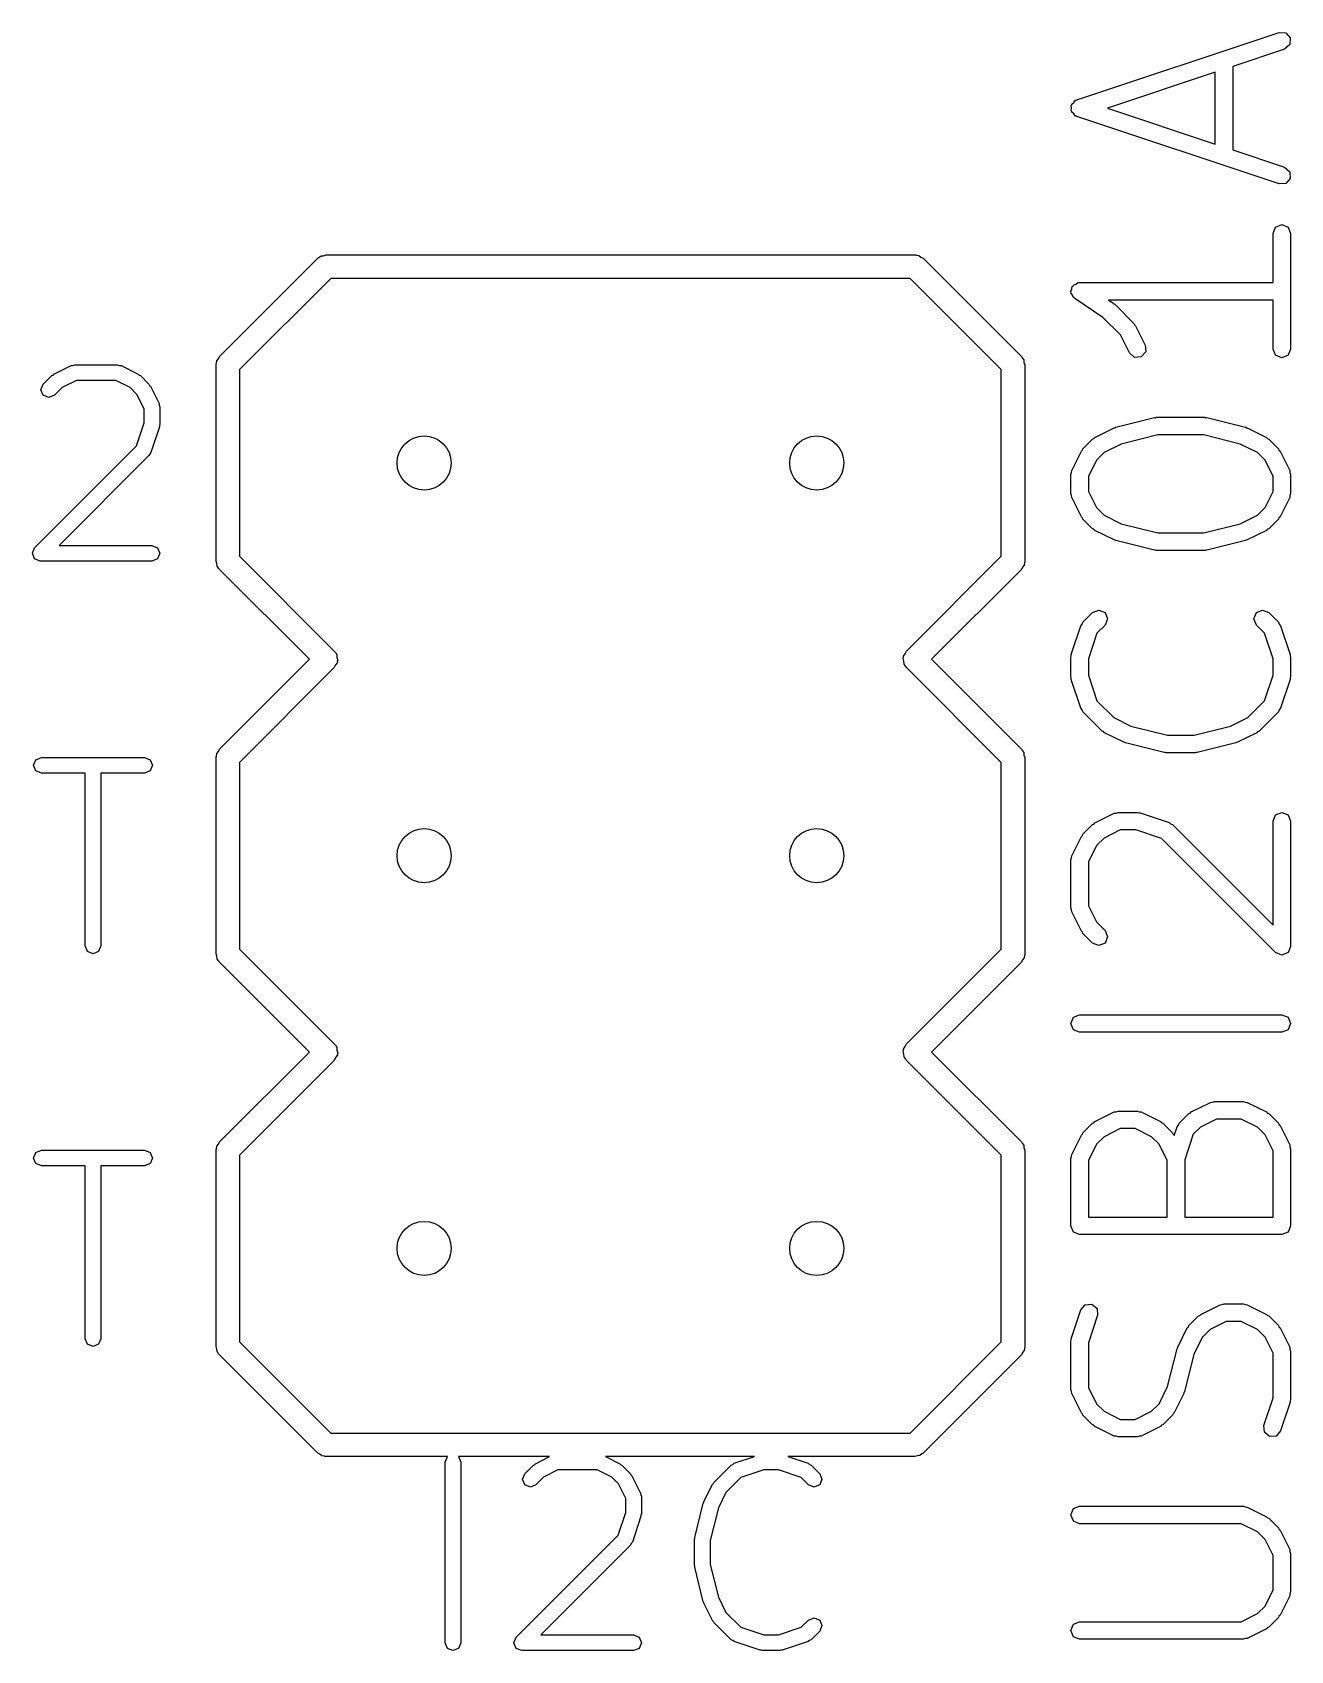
# Model space of a CAD drawing. Extents: x 5.27 to 6.42, y -4.94 to -3.36.
# Drawn here: x 6.0967 to 6.4172, y -4.0677 to -3.6556 of the extents above; entities that cross this region are included whole.
import ezdxf

# ---------------------------------------------------------------- set-up
doc = ezdxf.new("R2010")
doc.units = 0
doc.header["$MEASUREMENT"] = 0
doc.layers.add('BLACK', color=7, linetype='CONTINUOUS')

msp = doc.modelspace()

# ---------------------------------------------------------------- linework, layer by layer
at = {"layer": 'BLACK', "linetype": 'CONTINUOUS'}
for p, q in [((6.36273, -3.67278), (6.41425, -3.65561)), ((6.41425, -3.65561), (6.41596, -3.65573)), ((6.41697, -3.65874), (6.41567, -3.65986)), ((6.41596, -3.65573), (6.41709, -3.65703)), ((6.41709, -3.65703), (6.41697, -3.65874)), ((6.41567, -3.65986), (6.40248, -3.66426)), ((6.398, -3.66575), (6.37053, -3.67491)), ((6.398, -3.68407), (6.398, -3.66575)), ((6.40248, -3.66426), (6.40248, -3.68556)), ((6.36132, -3.6742), (6.36143, -3.67407)), ((6.36137, -3.67491), (6.36132, -3.6742)), ((6.36132, -3.67562), (6.36137, -3.67491)), ((6.36143, -3.67407), (6.36144, -3.67391)), ((6.36144, -3.67391), (6.36197, -3.67344)), ((6.36197, -3.67344), (6.36244, -3.67291)), ((6.36244, -3.67291), (6.36261, -3.67289)), ((6.36261, -3.67289), (6.36273, -3.67278)), ((6.37053, -3.67491), (6.398, -3.68407)), ((6.36143, -3.67574), (6.36132, -3.67562)), ((6.36144, -3.67591), (6.36143, -3.67574)), ((6.36197, -3.67638), (6.36144, -3.67591)), ((6.36244, -3.67691), (6.36197, -3.67638)), ((6.36261, -3.67692), (6.36244, -3.67691)), ((6.36273, -3.67703), (6.36261, -3.67692)), ((6.41425, -3.69421), (6.36273, -3.67703)), ((6.40248, -3.68556), (6.41567, -3.68996)), ((6.41567, -3.68996), (6.41697, -3.69108)), ((6.41697, -3.69108), (6.41709, -3.69279)), ((6.41596, -3.69409), (6.41425, -3.69421)), ((6.41709, -3.69279), (6.41596, -3.69409)), ((6.41272, -3.7068), (6.41338, -3.70522)), ((6.41272, -3.71928), (6.41272, -3.7068)), ((6.41338, -3.70522), (6.41496, -3.70456)), ((6.41496, -3.70456), (6.41655, -3.70522)), ((6.41655, -3.70522), (6.4172, -3.7068)), ((6.4172, -3.7068), (6.4172, -3.73624)), ((6.1697, -3.71291), (6.17023, -3.71253)), ((6.17023, -3.71253), (6.17088, -3.71247)), ((6.17088, -3.71247), (6.1715, -3.71225)), ((6.1715, -3.71225), (6.3215, -3.71225)), ((6.3215, -3.71225), (6.32168, -3.71228)), ((6.32168, -3.71228), (6.32176, -3.71226)), ((6.32176, -3.71226), (6.32188, -3.71232)), ((6.32188, -3.71232), (6.32253, -3.71243)), ((6.32253, -3.71243), (6.32303, -3.71285)), ((6.14438, -3.73813), (6.16938, -3.71313)), ((6.16938, -3.71313), (6.16953, -3.71302)), ((6.16953, -3.71302), (6.16957, -3.71295)), ((6.16957, -3.71295), (6.1697, -3.71291)), ((6.32303, -3.71285), (6.32362, -3.71313)), ((6.32362, -3.71313), (6.34862, -3.73813)), ((6.17274, -3.71825), (6.1495, -3.74149)), ((6.32026, -3.71825), (6.17274, -3.71825)), ((6.3435, -3.74149), (6.32026, -3.71825)), ((6.36145, -3.72092), (6.36158, -3.72028)), ((6.36158, -3.72028), (6.36177, -3.72015)), ((6.36177, -3.72015), (6.36186, -3.71994)), ((6.36186, -3.71994), (6.36246, -3.71969)), ((6.36246, -3.71969), (6.363, -3.71933)), ((6.363, -3.71933), (6.36323, -3.71937)), ((6.36323, -3.71937), (6.36344, -3.71928)), ((6.36344, -3.71928), (6.41272, -3.71928)), ((6.3612, -3.72152), (6.36145, -3.72092)), ((6.36129, -3.72174), (6.3612, -3.72152)), ((6.36125, -3.72196), (6.36129, -3.72174)), ((6.36161, -3.7225), (6.36125, -3.72196)), ((6.36186, -3.72311), (6.36161, -3.7225)), ((6.36207, -3.72319), (6.36186, -3.72311)), ((6.3622, -3.72339), (6.36207, -3.72319)), ((6.36937, -3.72817), (6.3622, -3.72339)), ((6.41272, -3.72376), (6.37084, -3.72376)), ((6.37084, -3.72376), (6.37204, -3.72457)), ((6.37204, -3.72457), (6.37217, -3.72476)), ((6.37217, -3.72476), (6.37239, -3.72485)), ((6.37239, -3.72485), (6.37729, -3.72975)), ((6.41272, -3.73624), (6.41272, -3.72376)), ((6.37387, -3.73266), (6.36937, -3.72817)), ((6.37616, -3.73724), (6.37387, -3.73266)), ((6.37729, -3.72975), (6.37743, -3.73009)), ((6.37743, -3.73009), (6.37771, -3.73033)), ((6.37771, -3.73033), (6.38017, -3.73524)), ((6.37745, -3.73837), (6.37616, -3.73724)), ((6.38029, -3.73695), (6.37916, -3.73825)), ((6.38017, -3.73524), (6.38029, -3.73695)), ((6.41338, -3.73783), (6.41272, -3.73624)), ((6.4172, -3.73624), (6.41655, -3.73783)), ((6.10219, -3.74263), (6.10657, -3.74044)), ((6.10657, -3.74044), (6.10704, -3.74041)), ((6.10704, -3.74041), (6.10747, -3.74023)), ((6.10747, -3.74023), (6.11842, -3.74023)), ((6.11842, -3.74023), (6.11885, -3.74041)), ((6.11885, -3.74041), (6.11932, -3.74044)), ((6.11932, -3.74044), (6.1237, -3.74263)), ((6.1435, -3.74025), (6.14353, -3.74007)), ((6.1435, -3.79025), (6.1435, -3.74025)), ((6.14351, -3.73999), (6.14357, -3.73987)), ((6.14353, -3.74007), (6.14351, -3.73999)), ((6.14357, -3.73987), (6.14368, -3.73922)), ((6.14368, -3.73922), (6.1441, -3.73872)), ((6.1441, -3.73872), (6.14438, -3.73813)), ((6.34862, -3.73813), (6.34873, -3.73828)), ((6.34873, -3.73828), (6.3488, -3.73832)), ((6.3488, -3.73832), (6.34884, -3.73845)), ((6.34884, -3.73845), (6.34922, -3.73898)), ((6.34922, -3.73898), (6.34928, -3.73963)), ((6.34928, -3.73963), (6.3495, -3.74025)), ((6.3495, -3.74025), (6.3495, -3.79025)), ((6.37916, -3.73825), (6.37745, -3.73837)), ((6.41496, -3.73848), (6.41338, -3.73783)), ((6.41655, -3.73783), (6.41496, -3.73848)), ((6.0989, -3.74661), (6.09948, -3.7452)), ((6.09948, -3.7452), (6.10167, -3.74301)), ((6.10167, -3.74301), (6.10198, -3.74288)), ((6.10198, -3.74288), (6.10219, -3.74263)), ((6.10794, -3.74423), (6.10427, -3.74607)), ((6.11795, -3.74423), (6.10794, -3.74423)), ((6.12162, -3.74607), (6.11795, -3.74423)), ((6.1237, -3.74263), (6.12391, -3.74288)), ((6.12391, -3.74288), (6.12422, -3.74301)), ((6.12422, -3.74301), (6.12641, -3.7452)), ((6.12641, -3.7452), (6.12653, -3.7455)), ((6.12653, -3.7455), (6.12678, -3.74572)), ((6.1495, -3.74149), (6.1495, -3.78901)), ((6.3435, -3.78901), (6.3435, -3.74149)), ((6.09948, -3.74803), (6.0989, -3.74661)), ((6.1009, -3.74861), (6.09948, -3.74803)), ((6.10231, -3.74803), (6.1009, -3.74861)), ((6.10427, -3.74607), (6.10231, -3.74803)), ((6.12335, -3.7478), (6.12162, -3.74607)), ((6.12518, -3.75147), (6.12335, -3.7478)), ((6.12678, -3.74572), (6.12897, -3.7501)), ((6.12518, -3.75505), (6.12518, -3.75147)), ((6.12897, -3.7501), (6.12901, -3.75056)), ((6.12901, -3.75056), (6.12918, -3.75099)), ((6.12918, -3.75099), (6.12918, -3.75538)), ((6.37271, -3.75615), (6.38253, -3.7537)), ((6.38253, -3.7537), (6.38281, -3.75374)), ((6.38281, -3.75374), (6.38307, -3.75363)), ((6.38307, -3.75363), (6.39534, -3.75363)), ((6.39534, -3.75363), (6.3956, -3.75374)), ((6.3956, -3.75374), (6.39588, -3.7537)), ((6.39588, -3.7537), (6.40569, -3.75615)), ((6.12324, -3.76087), (6.12518, -3.75505)), ((6.12908, -3.75601), (6.12689, -3.76258)), ((6.12918, -3.75538), (6.12906, -3.75568)), ((6.12906, -3.75568), (6.12908, -3.75601)), ((6.36735, -3.75877), (6.37225, -3.75632)), ((6.37225, -3.75632), (6.37251, -3.7563)), ((6.37251, -3.7563), (6.37271, -3.75615)), ((6.40569, -3.75615), (6.4059, -3.7563)), ((6.4059, -3.7563), (6.40615, -3.75632)), ((6.40615, -3.75632), (6.41106, -3.75877)), ((6.09729, -3.78682), (6.12324, -3.76087)), ((6.36389, -3.76223), (6.36417, -3.76199)), ((6.36417, -3.76199), (6.36431, -3.76165)), ((6.36431, -3.76165), (6.36676, -3.75919)), ((6.36676, -3.75919), (6.36711, -3.75905)), ((6.36711, -3.75905), (6.36735, -3.75877)), ((6.37404, -3.76044), (6.36968, -3.76262)), ((6.38334, -3.75811), (6.37404, -3.76044)), ((6.39506, -3.75811), (6.38334, -3.75811)), ((6.40437, -3.76044), (6.39506, -3.75811)), ((6.40873, -3.76262), (6.40437, -3.76044)), ((6.41106, -3.75877), (6.4113, -3.75905)), ((6.4113, -3.75905), (6.41164, -3.75919)), ((6.41164, -3.75919), (6.41409, -3.76165)), ((6.41409, -3.76165), (6.41423, -3.76199)), ((6.41423, -3.76199), (6.41451, -3.76223)), ((6.12641, -3.76336), (6.10354, -3.78623)), ((6.12659, -3.76293), (6.12641, -3.76336)), ((6.12689, -3.76258), (6.12659, -3.76293)), ((6.36144, -3.76713), (6.36389, -3.76223)), ((6.36774, -3.76456), (6.36568, -3.76866)), ((6.36968, -3.76262), (6.36774, -3.76456)), ((6.41067, -3.76456), (6.40873, -3.76262)), ((6.41272, -3.76866), (6.41067, -3.76456)), ((6.41451, -3.76223), (6.41697, -3.76713)), ((6.3612, -3.76814), (6.3614, -3.76765)), ((6.3612, -3.77304), (6.3612, -3.76814)), ((6.3614, -3.76765), (6.36144, -3.76713)), ((6.36568, -3.76866), (6.36568, -3.77251)), ((6.41272, -3.77251), (6.41272, -3.76866)), ((6.41697, -3.76713), (6.417, -3.76765)), ((6.417, -3.76765), (6.4172, -3.76814)), ((6.4172, -3.76814), (6.4172, -3.77304)), ((6.3614, -3.77352), (6.3612, -3.77304)), ((6.36144, -3.77404), (6.3614, -3.77352)), ((6.36389, -3.77895), (6.36144, -3.77404)), ((6.36568, -3.77251), (6.36774, -3.77662)), ((6.41067, -3.77662), (6.41272, -3.77251)), ((6.41697, -3.77404), (6.41451, -3.77895)), ((6.417, -3.77352), (6.41697, -3.77404)), ((6.4172, -3.77304), (6.417, -3.77352)), ((6.36774, -3.77662), (6.36968, -3.77856)), ((6.40873, -3.77856), (6.41067, -3.77662)), ((6.36417, -3.77919), (6.36389, -3.77895)), ((6.36431, -3.77953), (6.36417, -3.77919)), ((6.36676, -3.78199), (6.36431, -3.77953)), ((6.36711, -3.78213), (6.36676, -3.78199)), ((6.36735, -3.78241), (6.36711, -3.78213)), ((6.37225, -3.78486), (6.36735, -3.78241)), ((6.36968, -3.77856), (6.37404, -3.78074)), ((6.37404, -3.78074), (6.38334, -3.78307)), ((6.39506, -3.78307), (6.40437, -3.78074)), ((6.40437, -3.78074), (6.40873, -3.77856)), ((6.41106, -3.78241), (6.40615, -3.78486)), ((6.4113, -3.78213), (6.41106, -3.78241)), ((6.41164, -3.78199), (6.4113, -3.78213)), ((6.41409, -3.77953), (6.41164, -3.78199)), ((6.41423, -3.77919), (6.41409, -3.77953)), ((6.41451, -3.77895), (6.41423, -3.77919)), ((6.10354, -3.78623), (6.12718, -3.78623)), ((6.12718, -3.78623), (6.1286, -3.78682)), ((6.37251, -3.78488), (6.37225, -3.78486)), ((6.37271, -3.78503), (6.37251, -3.78488)), ((6.38253, -3.78748), (6.37271, -3.78503)), ((6.38334, -3.78307), (6.39506, -3.78307)), ((6.40569, -3.78503), (6.39588, -3.78748)), ((6.4059, -3.78488), (6.40569, -3.78503)), ((6.40615, -3.78486), (6.4059, -3.78488)), ((6.09671, -3.78823), (6.09729, -3.78682)), ((6.09729, -3.78965), (6.09671, -3.78823)), ((6.09729, -3.78682), (6.09729, -3.78682)), ((6.09871, -3.79023), (6.09729, -3.78965)), ((6.12718, -3.79023), (6.09871, -3.79023)), ((6.1286, -3.78965), (6.12718, -3.79023)), ((6.1286, -3.78682), (6.12918, -3.78823)), ((6.12918, -3.78823), (6.1286, -3.78965)), ((6.14372, -3.79087), (6.1435, -3.79025)), ((6.1495, -3.78901), (6.17362, -3.81313)), ((6.31938, -3.81313), (6.3435, -3.78901)), ((6.34943, -3.79063), (6.34932, -3.79128)), ((6.34949, -3.79051), (6.34943, -3.79063)), ((6.3495, -3.79025), (6.34947, -3.79043)), ((6.34947, -3.79043), (6.34949, -3.79051)), ((6.38281, -3.78744), (6.38253, -3.78748)), ((6.38307, -3.78755), (6.38281, -3.78744)), ((6.39534, -3.78755), (6.38307, -3.78755)), ((6.3956, -3.78744), (6.39534, -3.78755)), ((6.39588, -3.78748), (6.3956, -3.78744)), ((6.14378, -3.79152), (6.14372, -3.79087)), ((6.14416, -3.79205), (6.14378, -3.79152)), ((6.1442, -3.79218), (6.14416, -3.79205)), ((6.14427, -3.79222), (6.1442, -3.79218)), ((6.14438, -3.79237), (6.14427, -3.79222)), ((6.16726, -3.81525), (6.14438, -3.79237)), ((6.34862, -3.79237), (6.32574, -3.81525)), ((6.3489, -3.79178), (6.34862, -3.79237)), ((6.34932, -3.79128), (6.3489, -3.79178)), ((6.36676, -3.80335), (6.36835, -3.8027)), ((6.36835, -3.8027), (6.36993, -3.80335)), ((6.40847, -3.80335), (6.41006, -3.8027)), ((6.41006, -3.8027), (6.41164, -3.80335)), ((6.36132, -3.81404), (6.36377, -3.80668)), ((6.36377, -3.80668), (6.36411, -3.80629)), ((6.36411, -3.80629), (6.36431, -3.80581)), ((6.36431, -3.80581), (6.36676, -3.80335)), ((6.36993, -3.80652), (6.36785, -3.8086)), ((6.36993, -3.80335), (6.37059, -3.80494)), ((6.37059, -3.80494), (6.36993, -3.80652)), ((6.40782, -3.80494), (6.40847, -3.80335)), ((6.40847, -3.80652), (6.40782, -3.80494)), ((6.41055, -3.8086), (6.40847, -3.80652)), ((6.41164, -3.80335), (6.41409, -3.80581)), ((6.41409, -3.80581), (6.41429, -3.80629)), ((6.41429, -3.80629), (6.41463, -3.80668)), ((6.41463, -3.80668), (6.41709, -3.81404)), ((6.36785, -3.8086), (6.36568, -3.81511)), ((6.41272, -3.81511), (6.41055, -3.8086)), ((6.14438, -3.83813), (6.16726, -3.81525)), ((6.17362, -3.81313), (6.17385, -3.81345)), ((6.17385, -3.81345), (6.17396, -3.81353)), ((6.17396, -3.81353), (6.17399, -3.81366)), ((6.17399, -3.81366), (6.17422, -3.81398)), ((6.17422, -3.81398), (6.17429, -3.81476)), ((6.17429, -3.81476), (6.17449, -3.81551)), ((6.17449, -3.81551), (6.17437, -3.81576)), ((6.31851, -3.81499), (6.31863, -3.81474)), ((6.31871, -3.81574), (6.31851, -3.81499)), ((6.3186, -3.81447), (6.31905, -3.81384)), ((6.31863, -3.81474), (6.3186, -3.81447)), ((6.31905, -3.81384), (6.31938, -3.81313)), ((6.32574, -3.81525), (6.34862, -3.83813)), ((6.3612, -3.81475), (6.36134, -3.81441)), ((6.3612, -3.81966), (6.3612, -3.81475)), ((6.36134, -3.81441), (6.36132, -3.81404)), ((6.36568, -3.81511), (6.36568, -3.81929)), ((6.41272, -3.81929), (6.41272, -3.81511)), ((6.41709, -3.81404), (6.41706, -3.81441)), ((6.41706, -3.81441), (6.4172, -3.81475)), ((6.4172, -3.81475), (6.4172, -3.81966)), ((6.17362, -3.81737), (6.1495, -3.84149)), ((6.17395, -3.81666), (6.17362, -3.81737)), ((6.1744, -3.81603), (6.17395, -3.81666)), ((6.17437, -3.81576), (6.1744, -3.81603)), ((6.31878, -3.81652), (6.31871, -3.81574)), ((6.31901, -3.81684), (6.31878, -3.81652)), ((6.31904, -3.81697), (6.31901, -3.81684)), ((6.31915, -3.81705), (6.31904, -3.81697)), ((6.31938, -3.81737), (6.31915, -3.81705)), ((6.3435, -3.84149), (6.31938, -3.81737)), ((6.36134, -3.82), (6.3612, -3.81966)), ((6.36568, -3.81929), (6.36785, -3.82581)), ((6.41055, -3.82581), (6.41272, -3.81929)), ((6.4172, -3.81966), (6.41706, -3.82)), ((6.36132, -3.82036), (6.36134, -3.82)), ((6.36377, -3.82772), (6.36132, -3.82036)), ((6.41709, -3.82036), (6.41463, -3.82772)), ((6.41706, -3.82), (6.41709, -3.82036)), ((6.36411, -3.82812), (6.36377, -3.82772)), ((6.36785, -3.82581), (6.37213, -3.83008)), ((6.40627, -3.83008), (6.41055, -3.82581)), ((6.41463, -3.82772), (6.41429, -3.82812)), ((6.36431, -3.8286), (6.36411, -3.82812)), ((6.36922, -3.83351), (6.36431, -3.8286)), ((6.37213, -3.83008), (6.37649, -3.83226)), ((6.40191, -3.83226), (6.40627, -3.83008)), ((6.41409, -3.8286), (6.40919, -3.83351)), ((6.41429, -3.82812), (6.41409, -3.8286)), ((6.36956, -3.83365), (6.36922, -3.83351)), ((6.3698, -3.83393), (6.36956, -3.83365)), ((6.37471, -3.83638), (6.3698, -3.83393)), ((6.37649, -3.83226), (6.3858, -3.83459)), ((6.3858, -3.83459), (6.39261, -3.83459)), ((6.39261, -3.83459), (6.40191, -3.83226)), ((6.4086, -3.83393), (6.4037, -3.83638)), ((6.40885, -3.83365), (6.4086, -3.83393)), ((6.40919, -3.83351), (6.40885, -3.83365)), ((6.09761, -3.84082), (6.09903, -3.84023)), ((6.09903, -3.84023), (6.12531, -3.84023)), ((6.12531, -3.84023), (6.12673, -3.84082)), ((6.1435, -3.84025), (6.14353, -3.84007)), ((6.1435, -3.89025), (6.1435, -3.84025)), ((6.14351, -3.83999), (6.14357, -3.83987)), ((6.14353, -3.84007), (6.14351, -3.83999)), ((6.14357, -3.83987), (6.14368, -3.83922)), ((6.14368, -3.83922), (6.1441, -3.83872)), ((6.1441, -3.83872), (6.14438, -3.83813)), ((6.34862, -3.83813), (6.34873, -3.83828)), ((6.34873, -3.83828), (6.3488, -3.83832)), ((6.3488, -3.83832), (6.34884, -3.83845)), ((6.34884, -3.83845), (6.34922, -3.83898)), ((6.34922, -3.83898), (6.34928, -3.83963)), ((6.34928, -3.83963), (6.3495, -3.84025)), ((6.3495, -3.84025), (6.3495, -3.89025)), ((6.37496, -3.8364), (6.37471, -3.83638)), ((6.37517, -3.83655), (6.37496, -3.8364)), ((6.38498, -3.839), (6.37517, -3.83655)), ((6.38526, -3.83896), (6.38498, -3.839)), ((6.38552, -3.83907), (6.38526, -3.83896)), ((6.39288, -3.83907), (6.38552, -3.83907)), ((6.39314, -3.83896), (6.39288, -3.83907)), ((6.39343, -3.839), (6.39314, -3.83896)), ((6.40324, -3.83655), (6.39343, -3.839)), ((6.40344, -3.8364), (6.40324, -3.83655)), ((6.4037, -3.83638), (6.40344, -3.8364)), ((6.09703, -3.84223), (6.09761, -3.84082)), ((6.09761, -3.84365), (6.09703, -3.84223)), ((6.09903, -3.84423), (6.09761, -3.84365)), ((6.11017, -3.84423), (6.09903, -3.84423)), ((6.11017, -3.88823), (6.11017, -3.84423)), ((6.12531, -3.84423), (6.11417, -3.84423)), ((6.11417, -3.84423), (6.11417, -3.88823)), ((6.12673, -3.84365), (6.12531, -3.84423)), ((6.12673, -3.84082), (6.12731, -3.84223)), ((6.12731, -3.84223), (6.12673, -3.84365)), ((6.1495, -3.84149), (6.1495, -3.88901)), ((6.3435, -3.88901), (6.3435, -3.84149)), ((6.36735, -3.85691), (6.37225, -3.85445)), ((6.37225, -3.85445), (6.37277, -3.85442)), ((6.37277, -3.85442), (6.37326, -3.85422)), ((6.37326, -3.85422), (6.37816, -3.85422)), ((6.37816, -3.85422), (6.3785, -3.85436)), ((6.3785, -3.85436), (6.37887, -3.85433)), ((6.37887, -3.85433), (6.38623, -3.85678)), ((6.38623, -3.85678), (6.38662, -3.85713)), ((6.41272, -3.85646), (6.41338, -3.85487)), ((6.41272, -3.88294), (6.41272, -3.85646)), ((6.41338, -3.85487), (6.41496, -3.85422)), ((6.41496, -3.85422), (6.41655, -3.85487)), ((6.41655, -3.85487), (6.4172, -3.85646)), ((6.4172, -3.85646), (6.4172, -3.88835)), ((6.36144, -3.86527), (6.36389, -3.86036)), ((6.36389, -3.86036), (6.36417, -3.86012)), ((6.36417, -3.86012), (6.36431, -3.85978)), ((6.36431, -3.85978), (6.36676, -3.85733)), ((6.36676, -3.85733), (6.36711, -3.85718)), ((6.36711, -3.85718), (6.36735, -3.85691)), ((6.36968, -3.86075), (6.36774, -3.86269)), ((6.37378, -3.8587), (6.36968, -3.86075)), ((6.3778, -3.8587), (6.37378, -3.8587)), ((6.38431, -3.86087), (6.3778, -3.8587)), ((6.41338, -3.88993), (6.38431, -3.86087)), ((6.38662, -3.85713), (6.38711, -3.85733)), ((6.38711, -3.85733), (6.41272, -3.88294)), ((6.36774, -3.86269), (6.36568, -3.8668)), ((6.3612, -3.86627), (6.3614, -3.86579)), ((6.3612, -3.87854), (6.3612, -3.86627)), ((6.3614, -3.86579), (6.36144, -3.86527)), ((6.36568, -3.8668), (6.36568, -3.87801)), ((6.3614, -3.87902), (6.3612, -3.87854)), ((6.36144, -3.87954), (6.3614, -3.87902)), ((6.36389, -3.88444), (6.36144, -3.87954)), ((6.36568, -3.87801), (6.36774, -3.88212)), ((6.36417, -3.88469), (6.36389, -3.88444)), ((6.36431, -3.88503), (6.36417, -3.88469)), ((6.36676, -3.88748), (6.36431, -3.88503)), ((6.36774, -3.88212), (6.36993, -3.88431)), ((6.36993, -3.88431), (6.37059, -3.8859)), ((6.11076, -3.88965), (6.11017, -3.88823)), ((6.11217, -3.89023), (6.11076, -3.88965)), ((6.11359, -3.88965), (6.11217, -3.89023)), ((6.11417, -3.88823), (6.11359, -3.88965)), ((6.1495, -3.88901), (6.17362, -3.91313)), ((6.31938, -3.91313), (6.3435, -3.88901)), ((6.36835, -3.88814), (6.36676, -3.88748)), ((6.36993, -3.88748), (6.36835, -3.88814)), ((6.37059, -3.8859), (6.36993, -3.88748)), ((6.4172, -3.88835), (6.41655, -3.88993)), ((6.4172, -3.88835), (6.4172, -3.88835)), ((6.14372, -3.89087), (6.1435, -3.89025)), ((6.14378, -3.89152), (6.14372, -3.89087)), ((6.14416, -3.89205), (6.14378, -3.89152)), ((6.1442, -3.89218), (6.14416, -3.89205)), ((6.14427, -3.89222), (6.1442, -3.89218)), ((6.14438, -3.89237), (6.14427, -3.89222)), ((6.16726, -3.91525), (6.14438, -3.89237)), ((6.34862, -3.89237), (6.32574, -3.91525)), ((6.3489, -3.89178), (6.34862, -3.89237)), ((6.34932, -3.89128), (6.3489, -3.89178)), ((6.34943, -3.89063), (6.34932, -3.89128)), ((6.34949, -3.89051), (6.34943, -3.89063)), ((6.3495, -3.89025), (6.34947, -3.89043)), ((6.34947, -3.89043), (6.34949, -3.89051)), ((6.41496, -3.89059), (6.41338, -3.88993)), ((6.41655, -3.88993), (6.41496, -3.89059)), ((6.36186, -3.90639), (6.36344, -3.90574)), ((6.36344, -3.90574), (6.41496, -3.90574)), ((6.41496, -3.90574), (6.41655, -3.90639)), ((6.3612, -3.90798), (6.36186, -3.90639)), ((6.36186, -3.90956), (6.3612, -3.90798)), ((6.36344, -3.91022), (6.36186, -3.90956)), ((6.41496, -3.91022), (6.36344, -3.91022)), ((6.41655, -3.90956), (6.41496, -3.91022)), ((6.41655, -3.90639), (6.4172, -3.90798)), ((6.4172, -3.90798), (6.41655, -3.90956)), ((6.17362, -3.91313), (6.17385, -3.91345)), ((6.17385, -3.91345), (6.17396, -3.91353)), ((6.17396, -3.91353), (6.17399, -3.91366)), ((6.17399, -3.91366), (6.17422, -3.91398)), ((6.17422, -3.91398), (6.17429, -3.91476)), ((6.3186, -3.91447), (6.31905, -3.91384)), ((6.31863, -3.91474), (6.3186, -3.91447)), ((6.31905, -3.91384), (6.31938, -3.91313)), ((6.14438, -3.93813), (6.16726, -3.91525)), ((6.17362, -3.91737), (6.1495, -3.94149)), ((6.17395, -3.91666), (6.17362, -3.91737)), ((6.1744, -3.91603), (6.17395, -3.91666)), ((6.17429, -3.91476), (6.17449, -3.91551)), ((6.17449, -3.91551), (6.17437, -3.91576)), ((6.17437, -3.91576), (6.1744, -3.91603)), ((6.31851, -3.91499), (6.31863, -3.91474)), ((6.31871, -3.91574), (6.31851, -3.91499)), ((6.31878, -3.91652), (6.31871, -3.91574)), ((6.31901, -3.91684), (6.31878, -3.91652)), ((6.31904, -3.91697), (6.31901, -3.91684)), ((6.31915, -3.91705), (6.31904, -3.91697)), ((6.31938, -3.91737), (6.31915, -3.91705)), ((6.3435, -3.94149), (6.31938, -3.91737)), ((6.32574, -3.91525), (6.34862, -3.93813)), ((6.36735, -3.93296), (6.37225, -3.93051)), ((6.37225, -3.93051), (6.37277, -3.93047)), ((6.37277, -3.93047), (6.37326, -3.93027)), ((6.37326, -3.93027), (6.37816, -3.93027)), ((6.37816, -3.93027), (6.37864, -3.93047)), ((6.37864, -3.93047), (6.37916, -3.93051)), ((6.37916, -3.93051), (6.38407, -3.93296)), ((6.38884, -3.93338), (6.3913, -3.93093)), ((6.3913, -3.93093), (6.39164, -3.93078)), ((6.39164, -3.93078), (6.39188, -3.93051)), ((6.39188, -3.93051), (6.39679, -3.92805)), ((6.39679, -3.92805), (6.39731, -3.92802)), ((6.39731, -3.92802), (6.39779, -3.92782)), ((6.39779, -3.92782), (6.40515, -3.92782)), ((6.40515, -3.92782), (6.40563, -3.92802)), ((6.40563, -3.92802), (6.40615, -3.92805)), ((6.40615, -3.92805), (6.41106, -3.93051)), ((6.41106, -3.93051), (6.4113, -3.93078)), ((6.4113, -3.93078), (6.41164, -3.93093)), ((6.41164, -3.93093), (6.41409, -3.93338)), ((6.36431, -3.93583), (6.36676, -3.93338)), ((6.36676, -3.93338), (6.36711, -3.93324)), ((6.36711, -3.93324), (6.36735, -3.93296)), ((6.37378, -3.93475), (6.36968, -3.9368)), ((6.37763, -3.93475), (6.37378, -3.93475)), ((6.38174, -3.9368), (6.37763, -3.93475)), ((6.38407, -3.93296), (6.38431, -3.93324)), ((6.38431, -3.93324), (6.38465, -3.93338)), ((6.38465, -3.93338), (6.38711, -3.93583)), ((6.38756, -3.93648), (6.3883, -3.93425)), ((6.3883, -3.93425), (6.38865, -3.93386)), ((6.38865, -3.93386), (6.38884, -3.93338)), ((6.39421, -3.93435), (6.39239, -3.93617)), ((6.39832, -3.9323), (6.39421, -3.93435)), ((6.40462, -3.9323), (6.39832, -3.9323)), ((6.40873, -3.93435), (6.40462, -3.9323)), ((6.41067, -3.93629), (6.40873, -3.93435)), ((6.41409, -3.93338), (6.41423, -3.93372)), ((6.41423, -3.93372), (6.41451, -3.93396)), ((6.41451, -3.93396), (6.41697, -3.93887)), ((6.14368, -3.93922), (6.1441, -3.93872)), ((6.1441, -3.93872), (6.14438, -3.93813)), ((6.34862, -3.93813), (6.34873, -3.93828)), ((6.34873, -3.93828), (6.3488, -3.93832)), ((6.3488, -3.93832), (6.34884, -3.93845)), ((6.34884, -3.93845), (6.34922, -3.93898)), ((6.34922, -3.93898), (6.34928, -3.93963)), ((6.36144, -3.94132), (6.36389, -3.93641)), ((6.36389, -3.93641), (6.36417, -3.93617)), ((6.36417, -3.93617), (6.36431, -3.93583)), ((6.36774, -3.93874), (6.36568, -3.94285)), ((6.36968, -3.9368), (6.36774, -3.93874)), ((6.38368, -3.93874), (6.38174, -3.9368)), ((6.38574, -3.94285), (6.38368, -3.93874)), ((6.38711, -3.93583), (6.38725, -3.93617)), ((6.38725, -3.93617), (6.38753, -3.93641)), ((6.38753, -3.93641), (6.38756, -3.93648)), ((6.39239, -3.93617), (6.39022, -3.94269)), ((6.41272, -3.9404), (6.41067, -3.93629)), ((6.41697, -3.93887), (6.417, -3.93939)), ((6.09703, -3.94223), (6.09761, -3.94082)), ((6.09761, -3.94365), (6.09703, -3.94223)), ((6.09761, -3.94082), (6.09903, -3.94023)), ((6.09903, -3.94023), (6.12531, -3.94023)), ((6.12531, -3.94023), (6.12673, -3.94082)), ((6.12673, -3.94082), (6.12731, -3.94223)), ((6.12731, -3.94223), (6.12673, -3.94365)), ((6.1435, -3.94025), (6.14353, -3.94007)), ((6.1435, -3.99025), (6.1435, -3.94025)), ((6.14351, -3.93999), (6.14357, -3.93987)), ((6.14353, -3.94007), (6.14351, -3.93999)), ((6.14357, -3.93987), (6.14368, -3.93922)), ((6.1495, -3.94149), (6.1495, -3.98901)), ((6.3435, -3.98901), (6.3435, -3.94149)), ((6.34928, -3.93963), (6.3495, -3.94025)), ((6.3495, -3.94025), (6.3495, -3.99025)), ((6.3612, -3.94232), (6.3614, -3.94184)), ((6.3612, -3.9595), (6.3612, -3.94232)), ((6.3614, -3.94184), (6.36144, -3.94132)), ((6.36568, -3.94285), (6.36568, -3.95726)), ((6.38574, -3.95726), (6.38574, -3.94285)), ((6.39022, -3.94269), (6.39022, -3.95726)), ((6.41272, -3.95726), (6.41272, -3.9404)), ((6.417, -3.93939), (6.4172, -3.93987)), ((6.4172, -3.93987), (6.4172, -3.9595)), ((6.09903, -3.94423), (6.09761, -3.94365)), ((6.11017, -3.94423), (6.09903, -3.94423)), ((6.11017, -3.98823), (6.11017, -3.94423)), ((6.12531, -3.94423), (6.11417, -3.94423)), ((6.11417, -3.94423), (6.11417, -3.98823)), ((6.12673, -3.94365), (6.12531, -3.94423)), ((6.36186, -3.96108), (6.3612, -3.9595)), ((6.36568, -3.95726), (6.38574, -3.95726)), ((6.39022, -3.95726), (6.41272, -3.95726)), ((6.4172, -3.9595), (6.41655, -3.96108)), ((6.36344, -3.96174), (6.36186, -3.96108)), ((6.38798, -3.96174), (6.36344, -3.96174)), ((6.41496, -3.96174), (6.38798, -3.96174)), ((6.41655, -3.96108), (6.41496, -3.96174)), ((6.36377, -3.98087), (6.36489, -3.97957)), ((6.36489, -3.97957), (6.3666, -3.97945)), ((6.3666, -3.97945), (6.3679, -3.98057)), ((6.39433, -3.98203), (6.39924, -3.97957)), ((6.39924, -3.97957), (6.39976, -3.97954)), ((6.39976, -3.97954), (6.40024, -3.97934)), ((6.40024, -3.97934), (6.40515, -3.97934)), ((6.40515, -3.97934), (6.40563, -3.97954)), ((6.40563, -3.97954), (6.40615, -3.97957)), ((6.40615, -3.97957), (6.41106, -3.98203)), ((6.36132, -3.98823), (6.36377, -3.98087)), ((6.36802, -3.98228), (6.36568, -3.9893)), ((6.3679, -3.98057), (6.36802, -3.98228)), ((6.3913, -3.9849), (6.39375, -3.98245)), ((6.39375, -3.98245), (6.39409, -3.9823)), ((6.39409, -3.9823), (6.39433, -3.98203)), ((6.40077, -3.98382), (6.39666, -3.98587)), ((6.40462, -3.98382), (6.40077, -3.98382)), ((6.40873, -3.98587), (6.40462, -3.98382)), ((6.41106, -3.98203), (6.4113, -3.9823)), ((6.4113, -3.9823), (6.41164, -3.98245)), ((6.41164, -3.98245), (6.41409, -3.9849)), ((6.11076, -3.98965), (6.11017, -3.98823)), ((6.11417, -3.98823), (6.11359, -3.98965)), ((6.3612, -3.98894), (6.36134, -3.9886)), ((6.36134, -3.9886), (6.36132, -3.98823)), ((6.38843, -3.99039), (6.39088, -3.98548)), ((6.39088, -3.98548), (6.39116, -3.98524)), ((6.39116, -3.98524), (6.3913, -3.9849)), ((6.39472, -3.98781), (6.39254, -3.99217)), ((6.39666, -3.98587), (6.39472, -3.98781)), ((6.41067, -3.98781), (6.40873, -3.98587)), ((6.41272, -3.99192), (6.41067, -3.98781)), ((6.41409, -3.9849), (6.41423, -3.98524)), ((6.41423, -3.98524), (6.41451, -3.98548)), ((6.41451, -3.98548), (6.41697, -3.99039)), ((6.11217, -3.99023), (6.11076, -3.98965)), ((6.11359, -3.98965), (6.11217, -3.99023)), ((6.14372, -3.99087), (6.1435, -3.99025)), ((6.14378, -3.99152), (6.14372, -3.99087)), ((6.14416, -3.99205), (6.14378, -3.99152)), ((6.1442, -3.99218), (6.14416, -3.99205)), ((6.14427, -3.99222), (6.1442, -3.99218)), ((6.14438, -3.99237), (6.14427, -3.99222)), ((6.16938, -4.01737), (6.14438, -3.99237)), ((6.1495, -3.98901), (6.17274, -4.01225)), ((6.32026, -4.01225), (6.3435, -3.98901)), ((6.34862, -3.99237), (6.32362, -4.01737)), ((6.3489, -3.99178), (6.34862, -3.99237)), ((6.34932, -3.99128), (6.3489, -3.99178)), ((6.34943, -3.99063), (6.34932, -3.99128)), ((6.34949, -3.99051), (6.34943, -3.99063)), ((6.3495, -3.99025), (6.34947, -3.99043)), ((6.34947, -3.99043), (6.34949, -3.99051)), ((6.3612, -4.0012), (6.3612, -3.98894)), ((6.36568, -3.9893), (6.36568, -4.00067)), ((6.38586, -4.00042), (6.38826, -3.99085)), ((6.38826, -3.99085), (6.38841, -3.99064)), ((6.38841, -3.99064), (6.38843, -3.99039)), ((6.39254, -3.99217), (6.39015, -4.00175)), ((6.41272, -4.00329), (6.41272, -3.99192)), ((6.41697, -3.99039), (6.417, -3.99091)), ((6.417, -3.99091), (6.4172, -3.99139)), ((6.4172, -3.99139), (6.4172, -4.00366)), ((6.36568, -4.00067), (6.36774, -4.00478)), ((6.38368, -4.00478), (6.38586, -4.00042)), ((6.3614, -4.00168), (6.3612, -4.0012)), ((6.36144, -4.0022), (6.3614, -4.00168)), ((6.36389, -4.00711), (6.36144, -4.0022)), ((6.36774, -4.00478), (6.36968, -4.00672)), ((6.38174, -4.00672), (6.38368, -4.00478)), ((6.38998, -4.0022), (6.38753, -4.00711)), ((6.39, -4.00195), (6.38998, -4.0022)), ((6.39015, -4.00175), (6.39, -4.00195)), ((6.41038, -4.01031), (6.41272, -4.00329)), ((6.41709, -4.00436), (6.41463, -4.01172)), ((6.4172, -4.00366), (6.41706, -4.004)), ((6.41706, -4.004), (6.41709, -4.00436)), ((6.36417, -4.00735), (6.36389, -4.00711)), ((6.36431, -4.00769), (6.36417, -4.00735)), ((6.36676, -4.01015), (6.36431, -4.00769)), ((6.36968, -4.00672), (6.37378, -4.00878)), ((6.37378, -4.00878), (6.37763, -4.00878)), ((6.37763, -4.00878), (6.38174, -4.00672)), ((6.38711, -4.00769), (6.38465, -4.01015)), ((6.38725, -4.00735), (6.38711, -4.00769)), ((6.38753, -4.00711), (6.38725, -4.00735)), ((6.17274, -4.01225), (6.32026, -4.01225)), ((6.36711, -4.01029), (6.36676, -4.01015)), ((6.36735, -4.01057), (6.36711, -4.01029)), ((6.37225, -4.01302), (6.36735, -4.01057)), ((6.37277, -4.01306), (6.37225, -4.01302)), ((6.37326, -4.01326), (6.37277, -4.01306)), ((6.37816, -4.01326), (6.37326, -4.01326)), ((6.37864, -4.01306), (6.37816, -4.01326)), ((6.37916, -4.01302), (6.37864, -4.01306)), ((6.38407, -4.01057), (6.37916, -4.01302)), ((6.38431, -4.01029), (6.38407, -4.01057)), ((6.38465, -4.01015), (6.38431, -4.01029)), ((6.41051, -4.01202), (6.41038, -4.01031)), ((6.4118, -4.01314), (6.41051, -4.01202)), ((6.41351, -4.01302), (6.4118, -4.01314)), ((6.41463, -4.01172), (6.41351, -4.01302)), ((6.16997, -4.01765), (6.16938, -4.01737)), ((6.32347, -4.01748), (6.32343, -4.01755)), ((6.32362, -4.01737), (6.32347, -4.01748)), ((6.17047, -4.01807), (6.16997, -4.01765)), ((6.17112, -4.01818), (6.17047, -4.01807)), ((6.17124, -4.01824), (6.17112, -4.01818)), ((6.17132, -4.01822), (6.17124, -4.01824)), ((6.1715, -4.01825), (6.17132, -4.01822)), ((6.20242, -4.01825), (6.1715, -4.01825)), ((6.20183, -4.01966), (6.20242, -4.01825)), ((6.20183, -4.06566), (6.20183, -4.01966)), ((6.22847, -4.01825), (6.20525, -4.01825)), ((6.20525, -4.01825), (6.20583, -4.01966)), ((6.20583, -4.01966), (6.20583, -4.06566)), ((6.22213, -4.02263), (6.22432, -4.02044)), ((6.22432, -4.02044), (6.22463, -4.02031)), ((6.22463, -4.02031), (6.22484, -4.02006)), ((6.22484, -4.02006), (6.22847, -4.01825)), ((6.2806, -4.01825), (6.24272, -4.01825)), ((6.24272, -4.01825), (6.24635, -4.02006)), ((6.24635, -4.02006), (6.24656, -4.02031)), ((6.24656, -4.02031), (6.24687, -4.02044)), ((6.24687, -4.02044), (6.24906, -4.02263)), ((6.27032, -4.02482), (6.27471, -4.02044)), ((6.27471, -4.02044), (6.27514, -4.02026)), ((6.27514, -4.02026), (6.27549, -4.01996)), ((6.27549, -4.01996), (6.2806, -4.01825)), ((6.3215, -4.01825), (6.28916, -4.01825)), ((6.28916, -4.01825), (6.29428, -4.01996)), ((6.29428, -4.01996), (6.29463, -4.02026)), ((6.29463, -4.02026), (6.29506, -4.02044)), ((6.29506, -4.02044), (6.29725, -4.02263)), ((6.32212, -4.01803), (6.3215, -4.01825)), ((6.32277, -4.01797), (6.32212, -4.01803)), ((6.3233, -4.01759), (6.32277, -4.01797)), ((6.32343, -4.01755), (6.3233, -4.01759)), ((6.22155, -4.02404), (6.22213, -4.02263)), ((6.22213, -4.02546), (6.22155, -4.02404)), ((6.22355, -4.02604), (6.22213, -4.02546)), ((6.22496, -4.02546), (6.22355, -4.02604)), ((6.22692, -4.0235), (6.22496, -4.02546)), ((6.23059, -4.02166), (6.22692, -4.0235)), ((6.2406, -4.02166), (6.23059, -4.02166)), ((6.24427, -4.0235), (6.2406, -4.02166)), ((6.246, -4.02523), (6.24427, -4.0235)), ((6.24783, -4.0289), (6.246, -4.02523)), ((6.24906, -4.02263), (6.24918, -4.02293)), ((6.24918, -4.02293), (6.24943, -4.02315)), ((6.24943, -4.02315), (6.25162, -4.02753)), ((6.26776, -4.02972), (6.26995, -4.02534)), ((6.26995, -4.02534), (6.2702, -4.02512)), ((6.2702, -4.02512), (6.27032, -4.02482)), ((6.2772, -4.0236), (6.27338, -4.02742)), ((6.28302, -4.02166), (6.2772, -4.0236)), ((6.28675, -4.02166), (6.28302, -4.02166)), ((6.29256, -4.0236), (6.28675, -4.02166)), ((6.29442, -4.02546), (6.29256, -4.0236)), ((6.29583, -4.02604), (6.29442, -4.02546)), ((6.29725, -4.02546), (6.29583, -4.02604)), ((6.29725, -4.02263), (6.29783, -4.02404)), ((6.29783, -4.02404), (6.29725, -4.02546)), ((6.24783, -4.03248), (6.24783, -4.0289)), ((6.25162, -4.02753), (6.25166, -4.02799)), ((6.25166, -4.02799), (6.25183, -4.02842)), ((6.25183, -4.02842), (6.25183, -4.03281)), ((6.26774, -4.02995), (6.26776, -4.02972)), ((6.27338, -4.02742), (6.27144, -4.03131)), ((6.2459, -4.0383), (6.24783, -4.03248)), ((6.25173, -4.03344), (6.24954, -4.04001)), ((6.25183, -4.03281), (6.25171, -4.03311)), ((6.25171, -4.03311), (6.25173, -4.03344)), ((6.26542, -4.03889), (6.26761, -4.03013)), ((6.26761, -4.03013), (6.26774, -4.02995)), ((6.27144, -4.03131), (6.26936, -4.03962)), ((6.3612, -4.0331), (6.36186, -4.03151)), ((6.36186, -4.03468), (6.3612, -4.0331)), ((6.36186, -4.03151), (6.36344, -4.03086)), ((6.36344, -4.03086), (6.40515, -4.03086)), ((6.40515, -4.03086), (6.40563, -4.03106)), ((6.40563, -4.03106), (6.40615, -4.03109)), ((6.40615, -4.03109), (6.41106, -4.03355)), ((6.41106, -4.03355), (6.4113, -4.03382)), ((6.4113, -4.03382), (6.41164, -4.03397)), ((6.36344, -4.03534), (6.36186, -4.03468)), ((6.40462, -4.03534), (6.36344, -4.03534)), ((6.40873, -4.03739), (6.40462, -4.03534)), ((6.41067, -4.03933), (6.40873, -4.03739)), ((6.41164, -4.03397), (6.41409, -4.03642)), ((6.41409, -4.03642), (6.41423, -4.03676)), ((6.41423, -4.03676), (6.41451, -4.037)), ((6.41451, -4.037), (6.41697, -4.04191)), ((6.21994, -4.06425), (6.2459, -4.0383)), ((6.24906, -4.04079), (6.22619, -4.06366)), ((6.24924, -4.04036), (6.24906, -4.04079)), ((6.24954, -4.04001), (6.24924, -4.04036)), ((6.26536, -4.03938), (6.26545, -4.03914)), ((6.26536, -4.04595), (6.26536, -4.03938)), ((6.26545, -4.03914), (6.26542, -4.03889)), ((6.26936, -4.03962), (6.26936, -4.0457)), ((6.41272, -4.04344), (6.41067, -4.03933)), ((6.41697, -4.04191), (6.417, -4.04243)), ((6.26545, -4.04618), (6.26536, -4.04595)), ((6.26542, -4.04643), (6.26545, -4.04618)), ((6.26936, -4.0457), (6.27144, -4.05401)), ((6.41272, -4.05219), (6.41272, -4.04344)), ((6.417, -4.04243), (6.4172, -4.04291)), ((6.4172, -4.04291), (6.4172, -4.05272)), ((6.26761, -4.0552), (6.26542, -4.04643)), ((6.27144, -4.05401), (6.27338, -4.05791)), ((6.41067, -4.0563), (6.41272, -4.05219)), ((6.41697, -4.05372), (6.41451, -4.05863)), ((6.417, -4.0532), (6.41697, -4.05372)), ((6.4172, -4.05272), (6.417, -4.0532)), ((6.26774, -4.05538), (6.26761, -4.0552)), ((6.26776, -4.0556), (6.26774, -4.05538)), ((6.26995, -4.05999), (6.26776, -4.0556)), ((6.27338, -4.05791), (6.2772, -4.06172)), ((6.40462, -4.0603), (6.40873, -4.05824)), ((6.40873, -4.05824), (6.41067, -4.0563)), ((6.41451, -4.05863), (6.41423, -4.05887)), ((6.2702, -4.0602), (6.26995, -4.05999)), ((6.27032, -4.06051), (6.2702, -4.0602)), ((6.27471, -4.06489), (6.27032, -4.06051)), ((6.2772, -4.06172), (6.28302, -4.06366)), ((6.28675, -4.06366), (6.29256, -4.06172)), ((6.29256, -4.06172), (6.29442, -4.05987)), ((6.29442, -4.05987), (6.29583, -4.05928)), ((6.29725, -4.0627), (6.29506, -4.06489)), ((6.29583, -4.05928), (6.29725, -4.05987)), ((6.29725, -4.05987), (6.29783, -4.06128)), ((6.29783, -4.06128), (6.29725, -4.0627)), ((6.3612, -4.06254), (6.36186, -4.06095)), ((6.36186, -4.06412), (6.3612, -4.06254)), ((6.36186, -4.06095), (6.36344, -4.0603)), ((6.36344, -4.0603), (6.40462, -4.0603)), ((6.41106, -4.06209), (6.40615, -4.06454)), ((6.4113, -4.06181), (6.41106, -4.06209)), ((6.41164, -4.06167), (6.4113, -4.06181)), ((6.41409, -4.05921), (6.41164, -4.06167)), ((6.41423, -4.05887), (6.41409, -4.05921)), ((6.20242, -4.06708), (6.20183, -4.06566)), ((6.20583, -4.06566), (6.20525, -4.06708)), ((6.21936, -4.06566), (6.21994, -4.06425)), ((6.21994, -4.06708), (6.21936, -4.06566)), ((6.21994, -4.06425), (6.21994, -4.06425)), ((6.22619, -4.06366), (6.24983, -4.06366)), ((6.24983, -4.06366), (6.25125, -4.06425)), ((6.25125, -4.06425), (6.25183, -4.06566)), ((6.25183, -4.06566), (6.25125, -4.06708)), ((6.27514, -4.06506), (6.27471, -4.06489)), ((6.27549, -4.06537), (6.27514, -4.06506)), ((6.28206, -4.06756), (6.27549, -4.06537)), ((6.28302, -4.06366), (6.28675, -4.06366)), ((6.29428, -4.06537), (6.2877, -4.06756)), ((6.29463, -4.06506), (6.29428, -4.06537)), ((6.29506, -4.06489), (6.29463, -4.06506)), ((6.36344, -4.06478), (6.36186, -4.06412)), ((6.40515, -4.06478), (6.36344, -4.06478)), ((6.40563, -4.06458), (6.40515, -4.06478)), ((6.40615, -4.06454), (6.40563, -4.06458)), ((6.20383, -4.06766), (6.20242, -4.06708)), ((6.20525, -4.06708), (6.20383, -4.06766)), ((6.22136, -4.06766), (6.21994, -4.06708)), ((6.24983, -4.06766), (6.22136, -4.06766)), ((6.25125, -4.06708), (6.24983, -4.06766)), ((6.28239, -4.06754), (6.28206, -4.06756)), ((6.28269, -4.06766), (6.28239, -4.06754)), ((6.28707, -4.06766), (6.28269, -4.06766)), ((6.28738, -4.06754), (6.28707, -4.06766)), ((6.2877, -4.06756), (6.28738, -4.06754))]:
    msp.add_line(p, q, dxfattribs=at)
at = {"layer": 'BLACK'}
for centre in [(6.1965, -3.76525), (6.2965, -3.76525), (6.1965, -3.86525), (6.2965, -3.86525), (6.1965, -3.96525), (6.2965, -3.96525)]:
    msp.add_circle(centre, 0.00689, dxfattribs=at)

doc.saveas('drawing.dxf')
